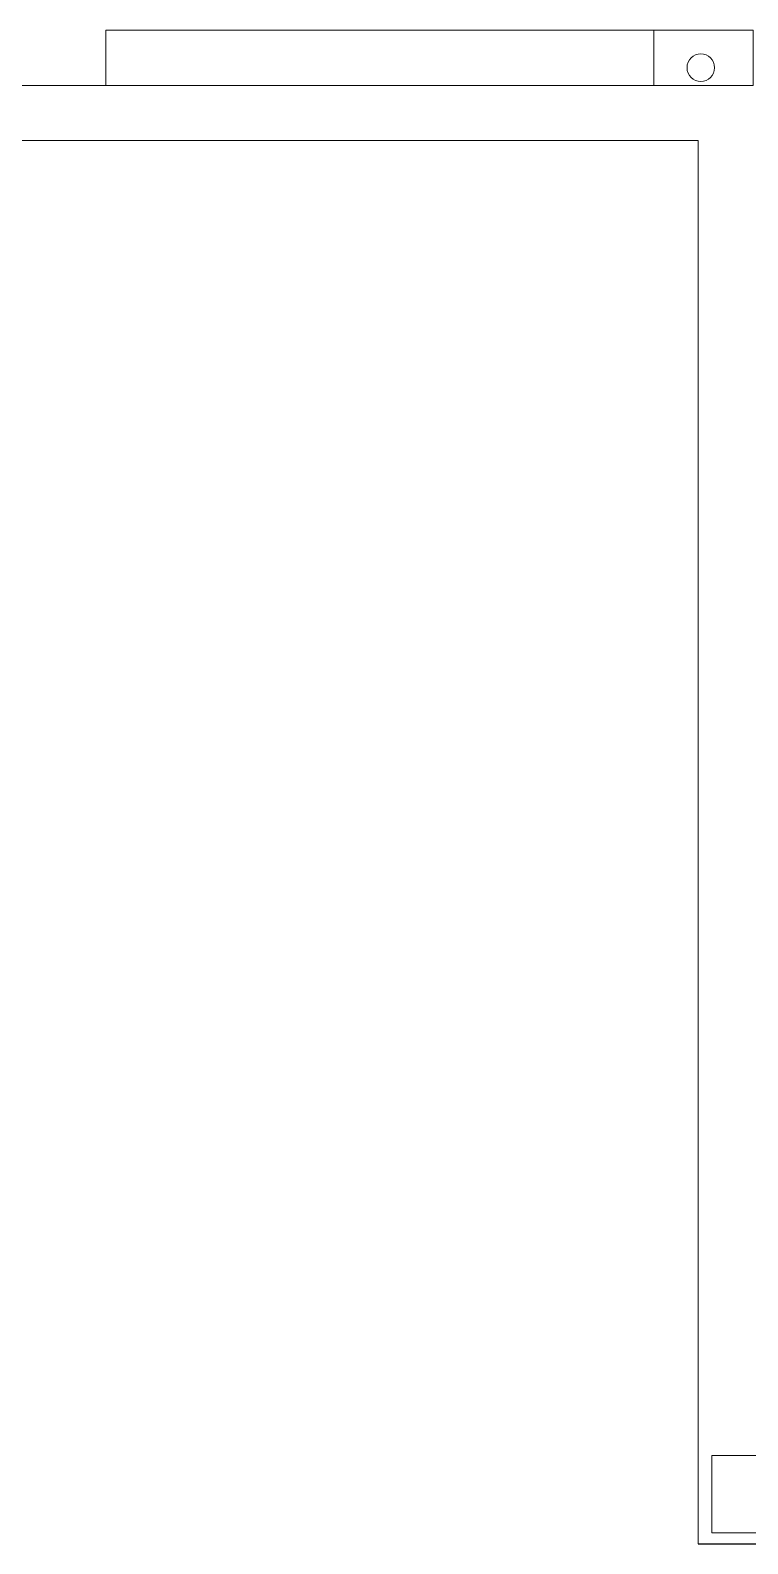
# Model space of a CAD drawing. Header units: inches. Extents: x -96389 to 34443, y 2 to 18625.
# Drawn here: x 22401 to 25005, y 2860 to 8350 of the extents above; entities that cross this region are included whole.
import ezdxf

# ---------------------------------------------------------------- set-up
doc = ezdxf.new("R2010")
doc.units = ezdxf.units.IN
doc.header["$LTSCALE"] = 2
doc.header["$MEASUREMENT"] = 0
for name, color, linetype in [('LÍNEA FINA', 4, 'Continuous'), ('LÍNEA GRUESA', 1, 'Continuous'), ('LÍNEA MEDIA', 255, 'Continuous'), ('MOBILIARIO', 8, 'Continuous')]:
    doc.layers.add(name, color=color, linetype=linetype)

msp = doc.modelspace()

# ---------------------------------------------------------------- linework, layer by layer
at = {"layer": 'LÍNEA FINA', "lineweight": 9}
msp.add_lwpolyline([(25024.3, 8150.1), (25024.3, 8350.1), (24664.3, 8350.1), (24664.3, 8150.1)], dxfattribs=at)
msp.add_circle((24834.3, 8214.4), 50, dxfattribs=at)
at = {"layer": 'LÍNEA GRUESA', "lineweight": 20}
msp.add_lwpolyline([(24874.3, 2899.9), (25224.3, 2899.9), (25224.3, 3180.1), (24874.3, 3180.1)], close=True, dxfattribs=at)
at = {"layer": 'LÍNEA MEDIA', "lineweight": 15}
msp.add_line((24824.3, 7950.1), (24824.3, 2860.1), dxfattribs=at)
at = {"layer": 'LÍNEA MEDIA'}
msp.add_line((24824.3, 2860.1), (25295.9, 2860.1), dxfattribs=at)
at = {"layer": 'LÍNEA MEDIA', "lineweight": 15}
for points in [[(19664.3, 8150.1), (25024.3, 8150.1)], [(19764.3, 7950.1), (24824.3, 7950.1)]]:
    msp.add_lwpolyline(points, dxfattribs=at)
at = {"layer": 'MOBILIARIO', "lineweight": 9}
msp.add_lwpolyline([(22675.6, 8150.1), (22675.6, 8350.1), (24664.3, 8350.1)], dxfattribs=at)

doc.saveas('drawing.dxf')
